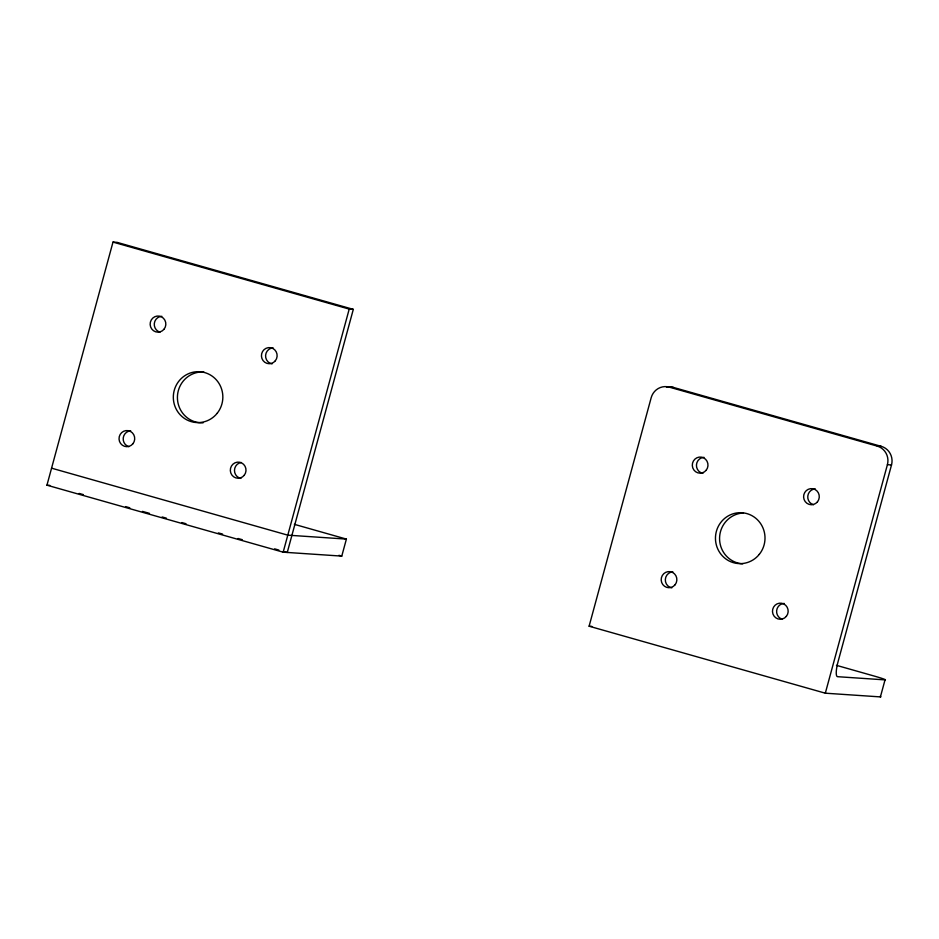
<?xml version="1.0" encoding="UTF-8"?>
<svg xmlns="http://www.w3.org/2000/svg" width="939" height="939" viewBox="0 0 939 939"><rect width="100%" height="100%" fill="white"/><g stroke="black" fill="none" stroke-linecap="round" stroke-linejoin="round"><path stroke-width="1.41" d="M294.365 524.338L346.397 539.092L341.773 556.111L283.167 552.179L46.95 485.181L112.997 242.098L117.093 242.368L353.31 309.365L287.264 552.449L284.458 551.651M283.167 552.179L349.214 309.084L353.31 309.365M589.105 626.207L651.185 397.702A15.13 14.719 -86.2 0 1 669.319 387.138L673.427 387.42L881.298 446.365A15.13 14.719 -86.2 0 1 891.51 464.969L838.011 661.878A15.13 3.451 -74.2 0 0 837.565 676.69L885.031 679.883L880.406 696.902L825.322 693.193L589.105 626.207L591.84 626.395M825.322 693.193L887.402 464.699A15.13 14.719 -86.2 0 0 877.19 446.095L669.319 387.138M877.19 446.095L881.298 446.365M887.402 464.699L891.51 464.969M46.95 485.181L49.814 485.381M346.397 539.092L287.792 535.16L51.575 468.174M112.997 242.098L349.214 309.084M836.449 665.34L874.373 676.103A15.13 0.716 15.2 0 1 885.031 679.883M338.956 555.313L341.773 556.111M79.169 493.433L83.395 494.63M125.568 506.591L129.793 507.788M142.446 511.379L149.477 513.375M162.13 516.966L166.344 518.152M181.814 522.542L186.028 523.739M218.376 532.906L222.59 534.103M238.06 538.493L242.274 539.69M274.611 548.857L278.836 550.054M272.064 363.886A8.075 7.852 -86.2 0 1 273.108 347.864M240.947 478.409A8.075 7.852 -86.2 0 1 241.206 462.469M128.866 446.671A8.075 7.852 -86.2 0 1 130.697 430.837M159.982 332.148A8.075 7.852 -86.2 0 1 161.813 316.302M203.059 422.855A25.47 24.766 -86.2 0 1 177.412 397.115A25.47 24.766 -86.2 0 1 203.822 371.997M813.432 504.724A8.075 7.852 -86.2 0 1 815.263 488.89M782.316 619.259A8.075 7.852 -86.2 0 1 784.147 603.413M671.808 587.873A8.075 7.852 -86.2 0 1 672.852 571.851M702.924 473.35A8.075 7.852 -86.2 0 1 703.968 457.328M742.702 563.846A25.47 24.766 -86.2 0 1 719.567 538.141A25.47 24.766 -86.2 0 1 743.453 512.987M880.019 696.374A15.13 0.716 15.2 0 1 880.406 696.902M666.479 387.197A15.13 14.719 -86.2 0 1 673.427 387.42M275.327 360.787A8.075 7.852 -86.2 0 0 270.608 347.688A8.075 7.852 -86.2 0 0 261.922 358.475A8.075 7.852 -86.2 0 0 275.327 360.787M244.21 475.31A8.075 7.852 -86.2 0 0 239.492 462.223A8.075 7.852 -86.2 0 0 230.806 473.01A8.075 7.852 -86.2 0 0 244.21 475.31M132.915 443.748A8.075 7.852 -86.2 0 0 128.197 430.661A8.075 7.852 -86.2 0 0 119.511 441.447A8.075 7.852 -86.2 0 0 132.915 443.748M164.032 329.225A8.075 7.852 -86.2 0 0 159.313 316.126A8.075 7.852 -86.2 0 0 150.627 326.913A8.075 7.852 -86.2 0 0 164.032 329.225M217.144 413.324A25.47 24.766 -86.2 0 0 202.249 372.02A25.47 24.766 -86.2 0 0 174.854 406.059A25.47 24.766 -86.2 0 0 217.144 413.324M817.482 501.802A8.075 7.852 -86.2 0 0 812.763 488.714A8.075 7.852 -86.2 0 0 804.077 499.501A8.075 7.852 -86.2 0 0 817.482 501.802M786.366 616.336A8.075 7.852 -86.2 0 0 781.647 603.249A8.075 7.852 -86.2 0 0 772.961 614.036A8.075 7.852 -86.2 0 0 786.366 616.336M675.071 584.774A8.075 7.852 -86.2 0 0 670.352 571.687A8.075 7.852 -86.2 0 0 661.666 582.473A8.075 7.852 -86.2 0 0 675.071 584.774M706.187 470.239A8.075 7.852 -86.2 0 0 701.468 457.152A8.075 7.852 -86.2 0 0 692.782 467.939A8.075 7.852 -86.2 0 0 706.187 470.239M759.299 554.35A25.47 24.766 -86.2 0 0 744.404 513.034A25.47 24.766 -86.2 0 0 716.997 547.085A25.47 24.766 -86.2 0 0 759.299 554.35"/></g></svg>
